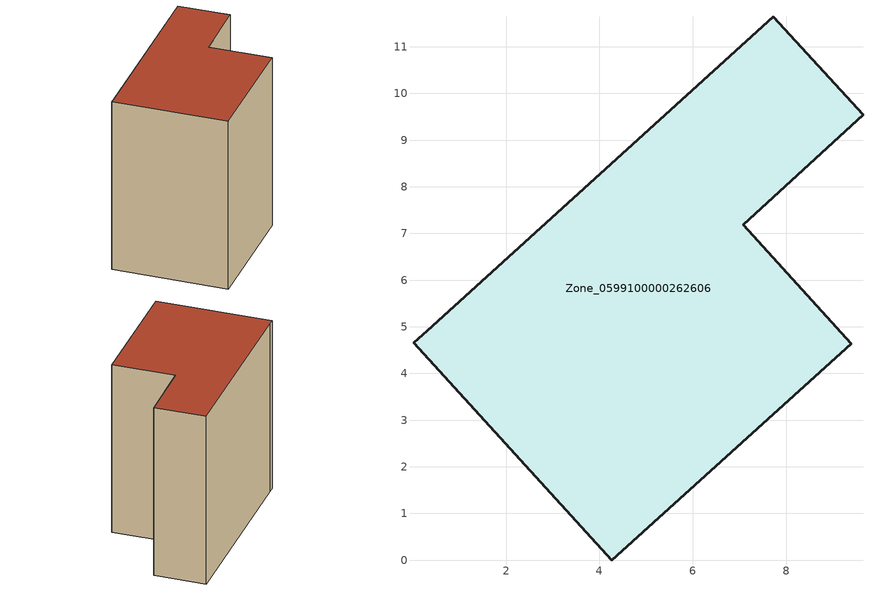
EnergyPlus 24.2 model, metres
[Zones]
Zone_0599100000262606
 floor ground (C_G): 0.31,4.91 7.73,11.64 9.65,9.54 7.08,7.18 9.4,4.63 4.27,0 0.02,4.66 z0
 wall outside (C_F): 0.02,4.66 4.27,0 9.4,4.63 7.08,7.18 9.65,9.54 7.73,11.64 0.31,4.91 0.02,4.66 z0:9.89
 roof outside (C_R): 0.31,4.91 0.02,4.66 4.27,0 9.4,4.63 7.08,7.18 9.65,9.54 7.73,11.64 z9.89
[BUILDING]
Pand.0599100000262606: North Axis=0; Terrain=City; Loads Convergence Tolerance Value=0.04; Temperature Convergence Tolerance Value=0.4; Solar Distribution=FullExterior; Maximum Number of Warmup Days=25; Minimum Number of Warmup Days=1
[Site:Location]
Rotterdam.The.Hague.AP_ZH_NLD Design_Conditions: Latitude=51.96; Longitude=4.45; Time Zone=1; Elevation=-4.5
[SITE:GROUNDTEMPERATURE:BUILDINGSURFACE]
18, 18, 18, 18, 18, 18, 18, 18, 18, 18, 18, 18
[MATERIAL] Thermal Absorptance=0.9; Solar Absorptance=0.7; Visible Absorptance=0.7
Name | Roughness | Thickness | Conductivity | Density | Specific Heat
G.TI.1946 | MediumSmooth | 0.15 | 1 | 540 | 1210
F.TI.1946 | Rough | 0.3 | 0.857143 | 1920 | 840
R.TI.1946 | MediumRough | 0.2 | 0.1 | 1500 | 1000
[CONSTRUCTION]
C_G: G.TI.1946
C_F: F.TI.1946
C_R: R.TI.1946
[ZONE]
Zone_0599100000262606: Type=1; Multiplier=1; Ceiling Height=Autocalculate; Volume=Autocalculate; Floor Area=autocalculate; Part of Total Floor Area=Yes
[ZONEINFILTRATION:DESIGNFLOWRATE]
Infil_Zone_0599100000262606: Zone or ZoneList or Space or SpaceList=Zone_0599100000262606; Schedule=AlwaysOn; Design Flow Rate Calculation Method=Flow/Area; Flow Rate per Floor Area=0.003; Constant Term Coefficient=1; Temperature Term Coefficient=0; Velocity Term Coefficient=0; Velocity Squared Term Coefficient=0
[HVACTEMPLATE:ZONE:IDEALLOADSAIRSYSTEM]
Zone_0599100000262606: Maximum Heating Supply Air Temperature=50; Minimum Cooling Supply Air Temperature=13; Maximum Heating Supply Air Humidity Ratio=0.0156; Minimum Cooling Supply Air Humidity Ratio=0.0077; Heating Limit=NoLimit; Cooling Limit=NoLimit; Dehumidification Control Type=ConstantSensibleHeatRatio; Cooling Sensible Heat Ratio=0.7; Dehumidification Setpoint=60; Humidification Control Type=None; Humidification Setpoint=30; Outdoor Air Method=None; Outdoor Air Flow Rate per Person=0.00944; Outdoor Air Flow Rate per Zone Floor Area=0; Outdoor Air Flow Rate per Zone=0; Demand Controlled Ventilation Type=None; Outdoor Air Economizer Type=NoEconomizer; Heat Recovery Type=None; Sensible Heat Recovery Effectiveness=0.7; Latent Heat Recovery Effectiveness=0.65
[ZONECONTROL:THERMOSTAT]
ThermostatControl_Zone_0599100000262606: Zone or ZoneList=Zone_0599100000262606; Control Type Schedule=DualSetpointControlType; Control 1=Thermostat_Zone_0599100000262606; Temperature Difference Between Cutout And Setpoint=0
[THERMOSTATSETPOINT:DUALSETPOINT]
Thermostat_Zone_0599100000262606: Heating Setpoint Temperature Schedule=HeatingSetpoint_Zone_0599100000262606; Cooling Setpoint Temperature Schedule=CoolingSetpoint_Zone_0599100000262606
[SCHEDULE:COMPACT]
HeatingSetpoint_Zone_0599100000262606: Through: 12/31, For: AllDays, Until: 24:00, 21
CoolingSetpoint_Zone_0599100000262606: Through: 12/31, For: AllDays, Until: 24:00, 24
DualSetpointControlType: Through: 12/31, For: AllDays, Until: 24:00, 4
AlwaysOn: Through: 12/31, For: AllDays, Until: 24:00, 1
